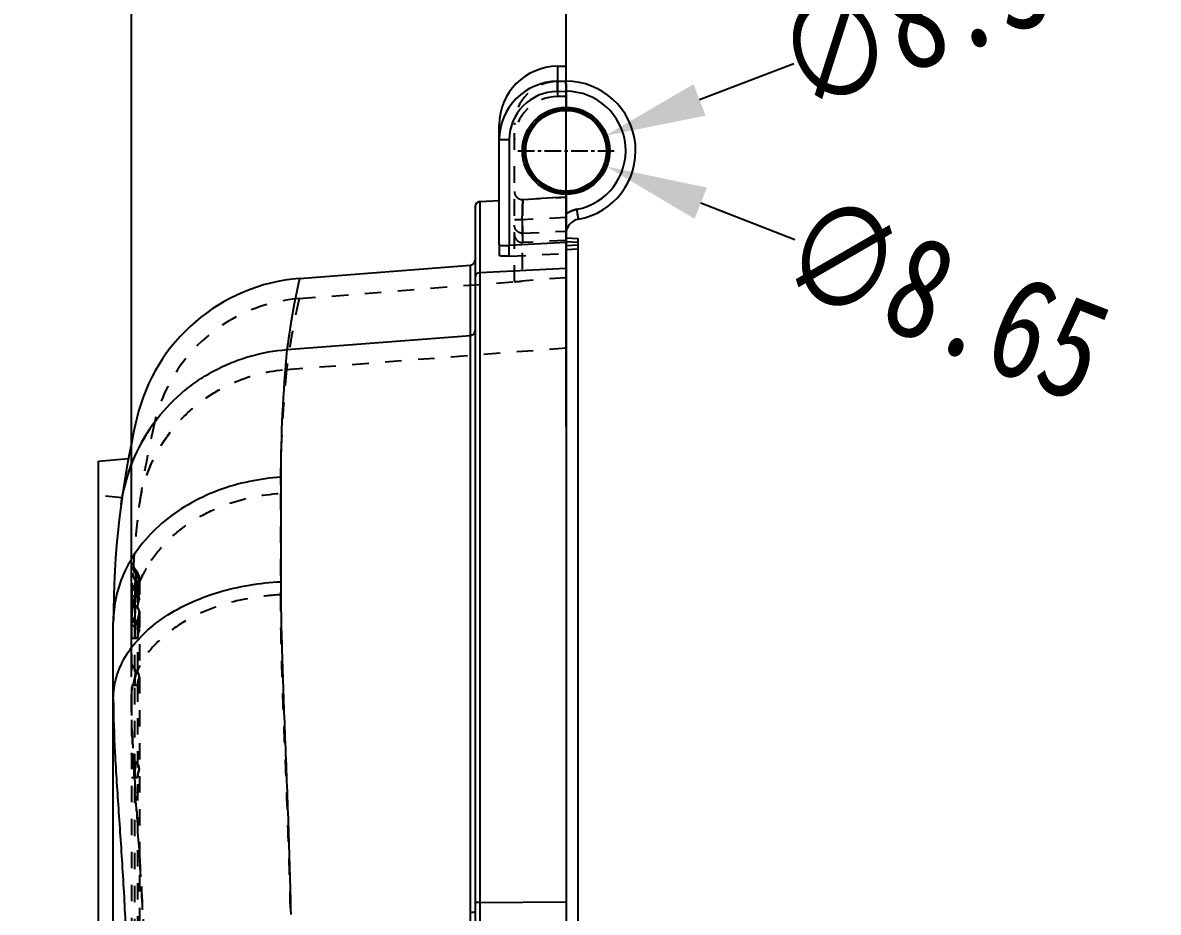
# Model space of a CAD drawing. Header units: millimetres. Extents: x 1937 to 4271, y -9032 to 1737.
# Drawn here: x 3012.1 to 3124.6, y -7.9 to 80.3 of the extents above; entities that cross this region are included whole.
import ezdxf

# ---------------------------------------------------------------- set-up
doc = ezdxf.new("R2010")
doc.units = ezdxf.units.MM
doc.header["$LTSCALE"] = 16.335
doc.header["$PDMODE"] = 3
doc.header["$PDSIZE"] = 0.3125
doc.linetypes.add('CENTER', pattern=[0.6, 0.375, -0.075, 0.075, -0.075])
doc.linetypes.add('HIDDEN', pattern=[0.2, 0.1, -0.1])
doc.layers.get('0').update_dxf_attribs({"linetype": 'CONTINUOUS'})
doc.layers.get('Defpoints').update_dxf_attribs({"linetype": 'CONTINUOUS'})
doc.layers.add('DEFAULT_2', color=8, linetype='HIDDEN')
doc.styles.get("Standard").update_dxf_attribs({"font": 'txt', "width": 0.8})
doc.dimstyles.get("Standard").update_dxf_attribs({"dimtxt": 0.15625, "dimasz": 0.1875, "dimexe": 0.125, "dimexo": 0.0625, "dimtad": 0, "dimtih": 1, "dimtoh": 1, "dimdsep": 46, "dimtxsty": 'Standard', "dimcen": 0.09, "dimadec": 0, "dimazin": 0, "dimtp": 0.01, "dimtm": 0.01, "dimtfac": 1, "dimtofl": 0, "dimtmove": 0, "dimatfit": 3, "dimfxl": 0, "dimtolj": 1, "dimarcsym": 0})
doc.dimstyles.new('STANDARD$0', dxfattribs={"dimscale": 2, "dimtxt": 3, "dimasz": 3, "dimexe": 1.25, "dimexo": 0.625, "dimgap": 0.5, "dimtad": 0, "dimdsep": 46, "dimlunit": 6, "dimtxsty": 'Standard', "dimblk": 'CLOSEDBLANK', "dimcen": 0, "dimclrt": 2, "dimazin": 2, "dimtfac": 2, "dimtmove": 1, "dimatfit": 3, "dimfxl": 0, "dimtolj": 1, "dimtzin": 0, "dimarcsym": 0})

# ---------------------------------------------------------------- blocks, each defined once
blk = doc.blocks.new('*D35')
at = {"color": 6, "lineweight": -2}
blk.add_line((3088.48, 76.2), (3079.13, 72.64), dxfattribs=at)
at = {"color": 6}
blk.add_solid([(3078.54, 74.2), (3079.73, 71.08), (3069.79, 69.08)], dxfattribs=at)
at = {"layer": 'Defpoints', "color": 0}
for p in [(3069.79, 69.08), (3062.03, 66.12)]:
    blk.add_point(p, dxfattribs=at)
at = {"color": 4, "insert": (3102.8, 81.67), "char_height": 10, "attachment_point": 5, "rotation": 20.8793}
blk.add_mtext('\\A1;∅8.30', dxfattribs=at)
blk = doc.blocks.new('*D36')
at = {"color": 6, "lineweight": -2}
blk.add_line((3088.58, 58.77), (3079.26, 62.4), dxfattribs=at)
at = {"color": 6}
blk.add_solid([(3079.86, 63.95), (3078.65, 60.85), (3069.94, 66.03)], dxfattribs=at)
at = {"layer": 'Defpoints', "color": 0}
for p in [(3061.88, 69.17), (3069.94, 66.03)]:
    blk.add_point(p, dxfattribs=at)
at = {"color": 4, "insert": (3103.49, 52.97), "char_height": 10, "attachment_point": 5, "rotation": 338.726}
blk.add_mtext('\\A1;∅8.65', dxfattribs=at)
blk = doc.blocks.new('_ClosedBlank')
at = {"color": 0, "linetype": 'ByBlock', "lineweight": -2}
for p, q in [((-1, 0.1667), (0, 0)), ((-1, 0.1667), (-1, -0.1667)), ((0, 0), (-1, -0.1667))]:
    blk.add_line(p, q, dxfattribs=at)
blk = doc.blocks.new('*D38')
at = {"color": 6, "lineweight": -2}
for p, q in [((3022.87, 15.48), (3022.87, 112.87)), ((3045.91, 112.87), (3042.87, 112.87)), ((3065.91, 40.28), (3065.91, 112.87))]:
    blk.add_line(p, q, dxfattribs=at)
at = {"layer": 'Defpoints', "color": 0}
for p in [(3022.87, 112.87), (3065.91, 40.28), (3022.87, 15.48)]:
    blk.add_point(p, dxfattribs=at)
at = {"color": 6, "lineweight": -2, "xscale": 20, "yscale": 20, "zscale": 20, "rotation": 180}
blk.add_blockref('_ClosedBlank', (3022.87, 112.87), dxfattribs=at)
at = {"color": 6, "lineweight": -2, "xscale": 20, "yscale": 20, "zscale": 20}
blk.add_blockref('_ClosedBlank', (3065.91, 112.87), dxfattribs=at)
at = {"color": 4, "insert": (3046.17, 112.87), "char_height": 20, "attachment_point": 5}
blk.add_mtext('\\A1;43.04', dxfattribs=at)

msp = doc.modelspace()

# ---------------------------------------------------------------- linework, layer by layer
at = {"color": 7, "linetype": 'Continuous'}
for p, q in [((3065.05, 75.97), (3065.91, 75.977)), ((3065.05, 75.97), (3065.05, 74.482)), ((3065.91, 74.489), (3065.91, 75.977)), ((3065.05, 74.482), (3065.91, 74.489)), ((3065.041, 73.482), (3065.91, 73.489)), ((3065.91, 73.489), (3065.91, 71.921)), ((3059.3, 58.28), (3059.3, 70.17)), ((3060.283, 68.682), (3059.3, 68.682)), ((3060.283, 68.682), (3060.283, 58.21)), ((3065.91, 63.272), (3065.91, -192.608)), ((3056.91, 62.068), (3056.91, -191.251)), ((3057.384, 62.567), (3059.3, 62.668)), ((3057.384, 62.567), (3057.384, -191.75)), ((3065.91, 58.495), (3060.283, 58.21)), ((3065.91, 58.976), (3067.11, 58.913)), ((3067.11, -188.545), (3067.11, 58.913)), ((3039.513, 54.945), (3056.45, 56.278)), ((3056.45, -184.978), (3056.45, 56.278)), ((3057.384, 55.526), (3065.91, 55.967)), ((3039.513, 54.945), (3038.988, 52.426)), ((3038.266, 47.895), (3056.45, 49.309)), ((3019.608, 36.833), (3022.559, 37.092)), ((3019.608, -166.427), (3019.608, 36.833)), ((3037.656, 35.249), (3037.656, 24.899)), ((3021.068, -150.471), (3021.068, 20.877)), ((3057.384, -6.873), (3065.91, -6.804))]:
    msp.add_line(p, q, dxfattribs=at)
at = {"color": 1, "linetype": 'CENTER', "ltscale": 0.268992}
for p, q in [((3065.909, 62.839), (3065.909, 72.354)), ((3061.152, 67.597), (3070.666, 67.597))]:
    msp.add_line(p, q, dxfattribs=at)
at = {"color": 7, "linetype": 'Continuous'}
for centre, radius in [((3065.909, 67.597), 4.325), ((3065.912, 67.596), 4.15), ((3065.912, 67.596), 4)]:
    msp.add_circle(centre, radius, dxfattribs=at)
for centre, radius, start, end in [((3065.1, 70.17), 5.8, 90.5, 180), ((3065.1, 68.682), 5.8, 90.5, 180), ((3065.91, 67.597), 6.893, 280.29563, 90.00188), ((3065.083, 68.682), 4.8, 90.50092, 179.9925), ((3065.928, 67.597), 5.893, 280.29744, 90.16785), ((3057.41, 62.068), 0.5, 93, 180), ((3067.41, 59.339), 1.5, 100.29563, 180), ((3056.41, 56.776), 0.5, 274.5, 0), ((3040.929, 36.996), 18.005, 94.5102, 166.84501), ((3112.254, 38.433), 74.591, 169.18736, 172.71234), ((3168.015, 35.297), 130.359, 174.45413, 180.02104), ((3109.966, 20.877), 88.898, 166.85526, 180), ((3039.622, 29.978), 18.009, 143.64351, 146.49644), ((3039.252, 30.214), 17.57, 146.47267, 172.47439)]:
    msp.add_arc(centre, radius, start, end, dxfattribs=at)
for points, knots in [([(3065.05, 74.482), (3065.048, 74.482), (3065.048, 74.472), (3065.045, 74.461), (3065.045, 74.435), (3065.043, 74.403), (3065.042, 74.361), (3065.041, 74.289), (3065.04, 74.18), (3065.039, 74.03), (3065.039, 73.859), (3065.039, 73.674), (3065.04, 73.547), (3065.041, 73.482)], [0, 0, 0, 0, 0.0051308, 0.0196359, 0.0434846, 0.0765181, 0.1184936, 0.1689346, 0.2931099, 0.4444847, 0.6173978, 0.8053812, 1, 1, 1, 1]), ([(3065.91, 74.489), (3065.908, 74.489), (3065.91, 74.479), (3065.907, 74.468), (3065.907, 74.442), (3065.906, 74.41), (3065.906, 74.368), (3065.906, 74.296), (3065.907, 74.187), (3065.908, 74.038), (3065.909, 73.867), (3065.91, 73.682), (3065.91, 73.554), (3065.91, 73.489)], [0, 0, 0, 0, 0.0049418, 0.0194066, 0.0432442, 0.0762773, 0.1182692, 0.1687448, 0.292993, 0.4444284, 0.617357, 0.8053324, 1, 1, 1, 1]), ([(3066.981, 61.799), (3066.788, 61.762), (3066.409, 61.648), (3066.067, 61.448), (3065.91, 61.33)], [0, 0, 0, 0, 0.5000106, 1, 1, 1, 1]), ([(3067.142, 60.815), (3067.144, 60.815), (3067.142, 60.823), (3067.143, 60.834), (3067.139, 60.857), (3067.136, 60.888), (3067.13, 60.929), (3067.119, 61.002), (3067.101, 61.114), (3067.075, 61.268), (3067.035, 61.499), (3067.003, 61.678), (3066.981, 61.799)], [0, 0, 0, 0, 0.0043793, 0.0171517, 0.039033, 0.0706176, 0.1122909, 0.1636565, 0.2930933, 0.4528877, 0.6318254, 1, 1, 1, 1]), ([(3059.3, 58.28), (3059.3, 58.27), (3059.329, 58.249), (3059.384, 58.235), (3059.475, 58.219), (3059.651, 58.203), (3059.925, 58.197), (3060.157, 58.203), (3060.283, 58.21)], [0, 0, 0, 0, 0.0290804, 0.0877971, 0.1795539, 0.3019063, 0.6213981, 1, 1, 1, 1]), ([(3057.384, 55.526), (3057.261, 55.519), (3057.011, 55.409), (3056.91, 55.154), (3056.91, 55.032)], [0, 0, 0, 0, 0.5020128, 1, 1, 1, 1]), ([(3056.45, 49.309), (3056.571, 49.319), (3056.813, 49.431), (3056.91, 49.682), (3056.91, 49.802)], [0, 0, 0, 0, 0.5019819, 1, 1, 1, 1]), ([(3025.118, 40.654), (3025.893, 41.707), (3027.239, 43.17), (3029.319, 44.775), (3031.001, 45.807), (3032.767, 46.642), (3035.164, 47.467), (3037.03, 47.803), (3038.266, 47.895)], [0, 0, 0, 0, 0.2535269, 0.3814602, 0.5090361, 0.6353569, 0.7597002, 1, 1, 1, 1]), ([(3037.656, 35.249), (3036.613, 35.183), (3034.497, 34.897), (3031.391, 34.01), (3028.439, 32.622), (3025.818, 30.77), (3023.687, 28.538), (3022.153, 26.054), (3021.265, 23.47), (3021.068, 21.72), (3021.068, 20.877)], [0, 0, 0, 0, 0.1301179, 0.2648536, 0.4008954, 0.534412, 0.6623133, 0.7827318, 0.8950455, 1, 1, 1, 1]), ([(3021.068, 13.292), (3021.068, 13.975), (3021.271, 15.412), (3022.177, 17.516), (3023.729, 19.522), (3025.865, 21.314), (3028.481, 22.796), (3031.42, 23.907), (3034.514, 24.618), (3036.616, 24.846), (3037.656, 24.899)], [0, 0, 0, 0, 0.0926751, 0.1942409, 0.307655, 0.4336095, 0.5703275, 0.7137841, 0.8586442, 1, 1, 1, 1]), ([(3037.656, 24.899), (3037.656, 22.436), (3037.767, 17.285), (3038.075, 9.279), (3038.411, 0.754), (3038.582, -5.09), (3038.645, -8.073)], [0, 0, 0, 0, 0.2240419, 0.4683849, 0.7286386, 1, 1, 1, 1]), ([(3021.068, 13.292), (3021.068, 11.51), (3021.208, 7.766), (3021.601, 1.926), (3022.03, -4.344), (3022.256, -8.661), (3022.337, -10.872)], [0, 0, 0, 0, 0.220885, 0.4641568, 0.7256617, 1, 1, 1, 1]), ([(3056.45, -7.854), (3056.509, -7.854), (3056.617, -7.85), (3056.766, -7.833), (3056.852, -7.816), (3056.91, -7.792), (3056.91, -7.777)], [0, 0, 0, 0, 0.3765694, 0.6927022, 0.906019, 1, 1, 1, 1]), ([(3057.384, -6.873), (3057.323, -6.874), (3057.212, -6.878), (3057.06, -6.894), (3056.972, -6.911), (3056.91, -6.936), (3056.91, -6.951)], [0, 0, 0, 0, 0.3750493, 0.6917273, 0.9059921, 1, 1, 1, 1])]:
    msp.add_open_spline(points, degree=3, knots=knots, dxfattribs=at)
at = {"layer": 'DEFAULT_2', "color": 8, "linetype": 'HIDDEN'}
for p, q in [((3065.063, 74.47), (3065.063, 72.982)), ((3065.91, 73.489), (3065.91, 74.489)), ((3065.91, 74.489), (3065.91, 74.489)), ((3065.91, 72.989), (3065.063, 72.982)), ((3065.91, 71.921), (3065.91, 71.771)), ((3060.8, 54.629), (3060.8, 70.17)), ((3061.642, 62.769), (3065.91, 62.991)), ((3065.91, 62.991), (3064.617, 62.924)), ((3065.911, 63.422), (3065.91, 63.272)), ((3064.617, 62.924), (3061.642, 62.769)), ((3061.642, 58.503), (3061.642, 62.769)), ((3061.572, 60.759), (3060.8, 60.759)), ((3065.91, 60.985), (3061.572, 60.759)), ((3061.572, 60.759), (3061.572, 54.683)), ((3061.604, 59.42), (3065.926, 59.64)), ((3065.91, 58.719), (3061.604, 58.501)), ((3067.11, 58.513), (3065.91, 58.577)), ((3059.3, 58.28), (3059.3, 57.237)), ((3060.283, 57.153), (3060.283, 58.21)), ((3060.283, 57.153), (3065.911, 57.437)), ((3067.11, 58.239), (3065.91, 58.176)), ((3067.11, 57.839), (3065.91, 57.776)), ((3039.47, 52.951), (3060.8, 54.63)), ((3065.91, 55.023), (3061.572, 54.683)), ((3038.223, 45.924), (3065.91, 48.078)), ((3021.929, 33.22), (3019.608, 33.423)), ((3037.613, 33.652), (3037.613, 23.609)), ((3023.088, 26.035), (3023.043, 26.399)), ((3023.126, 25.934), (3023.043, 26.399)), ((3023.144, 26.264), (3023.065, 26.726)), ((3023.107, 26.365), (3023.065, 26.726)), ((3023.275, 26.043), (3023.107, 26.365)), ((3023.344, 25.619), (3023.126, 25.934)), ((3023.354, 25.953), (3023.144, 26.264)), ((3023.354, 25.953), (3023.275, 26.043)), ((3023.322, 25.665), (3023.354, 25.949)), ((3023.345, 25.876), (3023.354, 25.953)), ((3023.474, 25.808), (3023.354, 25.953)), ((3023.497, 25.772), (3023.354, 25.953)), ((3023.052, 25.374), (3023.004, 25.742)), ((3023.092, 25.273), (3023.004, 25.742)), ((3023.23, 25.05), (3023.052, 25.374)), ((3023.324, 24.951), (3023.092, 25.273)), ((3023.324, 24.951), (3023.23, 25.05)), ((3023.26, 25.003), (3023.264, 25.059)), ((3023.317, 24.882), (3023.324, 24.951)), ((3023.463, 24.793), (3023.324, 24.951)), ((3023.325, 25.456), (3023.342, 25.609)), ((3023.47, 25.469), (3023.344, 25.619)), ((3023.494, 25.432), (3023.345, 25.618)), ((3023.621, 24.438), (3023.463, 24.793)), ((3023.622, 25.119), (3023.47, 25.469)), ((3023.623, 25.46), (3023.474, 25.808)), ((3023.637, 25.032), (3023.494, 25.432)), ((3023.638, 25.373), (3023.497, 25.772)), ((3023.646, 24.903), (3023.622, 25.119)), ((3023.646, 25.248), (3023.623, 25.46)), ((3023.634, 25.219), (3023.646, 25.248)), ((3023.634, 25.22), (3023.646, 25.248)), ((3023.646, 24.903), (3023.637, 25.032)), ((3023.646, 25.248), (3023.638, 25.373)), ((3023.646, 25.248), (3023.646, -154.841)), ((3023.008, 24.374), (3022.954, 24.744)), ((3023.004, 24.384), (3022.954, 24.744)), ((3023.18, 24.066), (3023.004, 24.384)), ((3023.299, 23.944), (3023.18, 24.066)), ((3023.221, 23.945), (3023.222, 24.021)), ((3023.221, 23.945), (3023.222, 24.021)), ((3023.221, 23.945), (3023.222, 24.021)), ((3023.221, 23.945), (3023.222, 24.021)), ((3023.222, 24.021), (3023.224, 24.135)), ((3023.222, 24.021), (3023.224, 24.135)), ((3023.222, 24.021), (3023.223, 24.103)), ((3023.222, 24.021), (3023.223, 24.103)), ((3023.469, 24.103), (3023.223, 24.103)), ((3023.224, 24.135), (3023.226, 24.224)), ((3023.224, 24.135), (3023.226, 24.224)), ((3023.226, 24.224), (3023.23, 24.448)), ((3023.226, 24.224), (3023.23, 24.448)), ((3023.23, 24.448), (3023.469, 24.448)), ((3023.237, 23.976), (3023.241, 24.038)), ((3023.285, 23.789), (3023.299, 23.939)), ((3023.292, 23.872), (3023.299, 23.944)), ((3023.454, 23.776), (3023.3, 23.944)), ((3023.619, 23.417), (3023.454, 23.775)), ((3023.469, 24.448), (3023.469, -154.041)), ((3023.646, 24.216), (3023.621, 24.436)), ((3023.634, 24.188), (3023.646, 24.216)), ((3023.634, 24.189), (3023.646, 24.216)), ((3022.965, 23.023), (3022.904, 23.396)), ((3022.962, 23.033), (3022.904, 23.396)), ((3023.146, 22.715), (3022.962, 23.033)), ((3023.275, 22.59), (3023.157, 22.705)), ((3023.202, 22.576), (3023.2, 22.405)), ((3023.202, 22.662), (3023.202, 22.576)), ((3023.202, 22.57), (3023.202, 22.659)), ((3023.202, 22.59), (3023.202, 22.658)), ((3023.202, 22.59), (3023.202, 22.658)), ((3023.202, 22.59), (3023.202, 22.658)), ((3023.212, 23.416), (3023.209, 23.194)), ((3023.209, 23.192), (3023.212, 23.416)), ((3023.209, 23.192), (3023.21, 23.279)), ((3023.209, 23.192), (3023.21, 23.27)), ((3023.212, 23.416), (3023.469, 23.416)), ((3023.273, 22.574), (3023.275, 22.59)), ((3023.273, 22.568), (3023.275, 22.59)), ((3023.445, 22.414), (3023.276, 22.59)), ((3023.646, 23.187), (3023.619, 23.412)), ((3023.634, 23.159), (3023.646, 23.187)), ((3023.634, 23.16), (3023.646, 23.187)), ((3022.94, 21.308), (3022.872, 21.681)), ((3022.936, 21.319), (3022.872, 21.681)), ((3023.195, 22.387), (3023.469, 22.387)), ((3023.195, 21.73), (3023.195, 21.676)), ((3023.617, 22.051), (3023.447, 22.409)), ((3023.632, 21.976), (3023.616, 22.056)), ((3023.646, 21.813), (3023.617, 22.051)), ((3023.646, 21.813), (3023.642, 21.897)), ((3022.868, 21.015), (3022.868, -150.608)), ((3023.193, 20.877), (3022.868, 20.877)), ((3023.127, 21.004), (3022.936, 21.319)), ((3023.193, 21.013), (3023.12, 21.013)), ((3023.193, 21.013), (3023.12, 21.013)), ((3023.259, 20.882), (3023.127, 21.004)), ((3023.193, 21.014), (3023.193, 20.94)), ((3023.193, 21.014), (3023.193, 20.94)), ((3023.193, 20.941), (3023.193, 21.014)), ((3023.193, 20.877), (3023.193, 21.013)), ((3023.469, 21.013), (3023.193, 21.013)), ((3023.193, 20.936), (3023.193, 21.013)), ((3023.193, 20.913), (3023.193, 21.013)), ((3023.193, 20.941), (3023.193, 21.013)), ((3023.193, 20.924), (3023.193, 21.013)), ((3023.193, 21.012), (3023.193, 20.941)), ((3023.193, 20.877), (3023.193, 20.941)), ((3023.193, 20.941), (3023.193, 20.877)), ((3023.193, 20.877), (3023.193, 20.941)), ((3023.193, 20.94), (3023.193, 20.877)), ((3023.193, 20.94), (3023.193, 20.877)), ((3023.193, -150.606), (3023.193, 20.913)), ((3023.25, 20.749), (3023.258, 20.875)), ((3023.257, 20.857), (3023.259, 20.882)), ((3023.439, 20.7), (3023.259, 20.882)), ((3023.345, 20.806), (3023.26, 20.881)), ((3023.616, 20.334), (3023.442, 20.694)), ((3023.646, 20.092), (3023.617, 20.327)), ((3022.868, 19.292), (3023.469, 19.292)), ((3022.935, 16.64), (3022.868, 17)), ((3023.128, 16.328), (3022.938, 16.635)), ((3023.257, 16.209), (3023.128, 16.328)), ((3023.256, 16.193), (3023.257, 16.209)), ((3023.256, 16.191), (3023.257, 16.209)), ((3023.438, 16.027), (3023.258, 16.208)), ((3023.616, 15.66), (3023.441, 16.022)), ((3023.646, 15.417), (3023.616, 15.657)), ((3023.469, 14.617), (3022.868, 14.617)), ((3022.935, 7.518), (3022.868, 7.879)), ((3023.025, 7.895), (3023.039, 7.63)), ((3023.128, 7.206), (3022.938, 7.513)), ((3023.039, 7.63), (3023.055, 7.335)), ((3023.055, 7.335), (3023.067, 7.102)), ((3023.257, 7.087), (3023.128, 7.206)), ((3023.439, 6.905), (3023.257, 7.087)), ((3023.616, 6.539), (3023.441, 6.899)), ((3023.646, 6.296), (3023.617, 6.531)), ((3022.868, 5.496), (3023.469, 5.496))]:
    msp.add_line(p, q, dxfattribs=at)
for points in [[(3023.344, 25.619), (3023.259, 25.712), (3023.088, 26.035)], [(3023.635, 24.363), (3023.623, 24.428), (3023.606, 24.494), (3023.585, 24.559), (3023.559, 24.624), (3023.527, 24.688), (3023.491, 24.75), (3023.45, 24.811), (3023.403, 24.869), (3023.352, 24.925), (3023.325, 24.95)], [(3023.299, 23.944), (3023.194, 24.049), (3023.008, 24.374)], [(3023.459, 23.769), (3023.404, 23.839), (3023.342, 23.905), (3023.3, 23.943)], [(3023.646, 23.187), (3023.644, 23.248), (3023.637, 23.32), (3023.624, 23.394), (3023.605, 23.47), (3023.579, 23.546), (3023.546, 23.622), (3023.506, 23.697), (3023.459, 23.769)], [(3023.646, 24.216), (3023.646, 24.232), (3023.642, 24.297)], [(3023.275, 22.59), (3023.16, 22.699), (3022.965, 23.023)], [(3023.616, 22.056), (3023.591, 22.138), (3023.56, 22.219), (3023.52, 22.299), (3023.472, 22.377), (3023.416, 22.451), (3023.351, 22.521), (3023.276, 22.589)], [(3023.259, 20.882), (3023.142, 20.988), (3022.94, 21.308)], [(3023.646, 20.092), (3023.643, 20.162), (3023.632, 20.255), (3023.612, 20.35), (3023.581, 20.446), (3023.539, 20.542), (3023.486, 20.635), (3023.421, 20.724), (3023.345, 20.806)], [(3023.257, 16.209), (3023.142, 16.312), (3022.939, 16.629), (3022.868, 17)], [(3023.646, 15.417), (3023.646, 15.43), (3023.642, 15.508), (3023.631, 15.587), (3023.614, 15.669), (3023.589, 15.751), (3023.556, 15.832), (3023.514, 15.913), (3023.465, 15.991), (3023.407, 16.065), (3023.342, 16.135), (3023.268, 16.2), (3023.258, 16.208)], [(3023.257, 7.087), (3023.142, 7.191), (3022.939, 7.508), (3022.868, 7.879)], [(3023.646, 6.296), (3023.643, 6.366), (3023.632, 6.46), (3023.612, 6.555), (3023.58, 6.651), (3023.538, 6.746), (3023.485, 6.839), (3023.42, 6.928), (3023.345, 7.011), (3023.258, 7.086)]]:
    msp.add_lwpolyline(points, dxfattribs=at)
msp.add_circle((3065.909, 67.597), 4.175, dxfattribs=at)
for centre, radius, start, end in [((3065.1, 70.17), 4.3, 90.5, 180), ((3065.1, 68.682), 4.3, 90.5, 180), ((3061.599, 63.562), 0.795, 180.00142, 273.07198), ((3061.609, 63.582), 0.817, 239.10943, 247.10586), ((3040.729, 36.997), 16.004, 94.51028, 166.84497), ((3167.945, 35.3), 130.29, 174.45264, 180.02253), ((3160.381, 33.699), 122.768, 174.28511, 180.02204), ((3160.308, 33.703), 122.696, 174.28341, 180.02374), ((3109.766, 20.877), 86.898, 166.85527, 180), ((3050.555, 22.77), 27.386, 173.48719, 173.92869), ((3034.227, 20.511), 11.428, 151.74967, 153.21499), ((3034.463, 20.384), 11.696, 150.20873, 151.74946), ((3040.008, 23.448), 16.8, 174.67175, 175.91456), ((3040.114, 23.441), 16.906, 174.68495, 175.88403), ((3047.08, 22.808), 23.901, 174.4495, 174.71967), ((3046.695, 22.847), 23.514, 174.47972, 174.73041), ((3053.335, 21.743), 30.182, 174.02953, 174.65089), ((3057.548, 21.789), 34.418, 173.88448, 174.44671), ((3058.484, 21.925), 35.36, 173.92717, 174.22363), ((3058.103, 21.963), 34.977, 173.92272, 174.10512), ((3033.735, 20.748), 10.882, 158.11918, 159.1939), ((3025.88, 24.28), 2.434, 157.27386, 159.40024), ((3025.947, 24.255), 2.507, 157.38329, 159.4224), ((3033.756, 20.739), 10.904, 157.68895, 158.11938), ((3033.786, 20.727), 10.937, 156.01597, 157.68827), ((3033.828, 20.708), 10.983, 154.83944, 156.01623), ((3033.975, 20.638), 11.146, 153.21427, 154.83612), ((3023.762, 31.32), 7.237, 265.18681, 265.73438), ((3033.562, 20.804), 10.699, 164.50315, 165.9133), ((3194.893, 20.878), 171.699, 178.80876, 180.00013), ((3194.877, 20.878), 171.684, 178.80866, 179.9805), ((3194.795, 20.88), 171.602, 178.97653, 179.28238), ((3033.598, 20.794), 10.738, 163.20325, 164.50318), ((3044.225, 21.794), 21.035, 174.5568, 175.48177), ((3054.411, 20.924), 31.258, 174.58941, 175.20311), ((3033.62, 20.788), 10.76, 162.86077, 163.20357), ((3033.647, 20.779), 10.789, 161.14559, 162.86012), ((3033.687, 20.766), 10.831, 159.81049, 161.14576), ((3025.241, 24.448), 1.772, 175.14481, 180.00342), ((3025.29, 24.443), 1.821, 170.45199, 175.13874), ((3025.291, 23.412), 1.822, 170.43129, 175.13859), ((3025.313, 24.441), 1.845, 170.4873, 175.05872), ((3033.712, 20.756), 10.858, 159.19409, 159.81077), ((3025.788, 24.003), 2.326, 164.00676, 166.33088), ((3033.378, 20.843), 10.512, 170.25148, 171.55135), ((3033.416, 20.836), 10.55, 169.48753, 170.25181), ((3033.476, 20.825), 10.611, 166.75349, 169.48559), ((3033.525, 20.813), 10.662, 165.91375, 166.75513), ((3194.934, 20.878), 171.741, 179.153, 180.00006), ((3194.97, 20.878), 171.776, 179.40599, 180.00001), ((3034.751, 22.24), 11.552, 177.9273, 179.26969), ((3037.444, 22.144), 14.247, 176.48976, 177.93371), ((3025.241, 23.417), 1.772, 175.14481, 180.00342), ((3033.117, 20.871), 10.25, 175.54387, 177.3525), ((3033.202, 20.864), 10.334, 174.21334, 175.54458), ((3033.297, 20.854), 10.43, 171.54956, 174.21136), ((3032.927, 20.877), 10.059, 179.23272, 179.67532), ((3032.9, 20.877), 10.032, 179.67537, 179.99985), ((3033.005, 20.876), 10.137, 177.35226, 179.23089), ((3023.396, 109.771), 88.758, 269.68544, 269.82165), ((3023.389, 104.496), 83.483, 269.67111, 269.81559), ((3058.699, 18.457), 35.522, 176.8952, 177.42078), ((3061.81, 18.298), 38.638, 176.90995, 177.30251), ((3060.703, 18.392), 37.527, 176.39951, 176.96218), ((3037.529, 19.284), 14.336, 178.37529, 179.96824), ((3037.644, 19.282), 14.451, 178.38931, 179.95943), ((3043.501, 19.131), 20.31, 177.39254, 178.42324), ((3043.445, 19.135), 20.254, 177.41002, 178.43532), ((3050.498, 18.837), 27.313, 177.31561, 177.45523), ((3143.287, 9.178), 120.236, 176.65516, 176.90414), ((3136.635, 9.557), 113.573, 176.65129, 176.91963), ((3030.363, 13.098), 7.519, 157.56873, 160.56835), ((3030.482, 13.05), 7.648, 156.63476, 157.57418), ((3030.575, 13.009), 7.75, 154.74277, 156.63254), ((3030.71, 12.946), 7.899, 152.75067, 154.74212), ((3029.998, 13.217), 7.136, 161.56565, 168.90864), ((3030.244, 13.141), 7.393, 160.57428, 161.61302), ((3262.634, 20.182), 239.923, 183.1251, 183.31264), ((3134.737, 0.535), 111.672, 176.63847, 176.9118), ((3315.119, 23.217), 292.496, 183.31209, 183.4563)]:
    msp.add_arc(centre, radius, start, end, dxfattribs=at)
for points, knots in [([(3065.91, 73.489), (3065.91, 73.554), (3065.91, 73.682), (3065.908, 73.867), (3065.908, 74.038), (3065.907, 74.187), (3065.906, 74.296), (3065.906, 74.368), (3065.906, 74.41), (3065.907, 74.442), (3065.907, 74.468), (3065.911, 74.479), (3065.908, 74.489), (3065.91, 74.489)], [0, 0, 0, 0, 0.1946703, 0.3826473, 0.5555784, 0.7070169, 0.8312677, 0.8817444, 0.9237382, 0.9567773, 0.9806243, 0.9950935, 1, 1, 1, 1]), ([(3060.8, 63.568), (3060.8, 63.543), (3060.805, 63.438), (3060.831, 63.333), (3060.862, 63.26)], [0, 0, 0, 0, 0.2386823, 1, 1, 1, 1]), ([(3061.642, 62.769), (3061.639, 62.77), (3061.639, 62.747), (3061.634, 62.729), (3061.632, 62.676), (3061.628, 62.613), (3061.624, 62.528), (3061.617, 62.384), (3061.609, 62.166), (3061.6, 61.865), (3061.59, 61.521), (3061.581, 61.148), (3061.575, 60.89), (3061.572, 60.759)], [0, 0, 0, 0, 0.004545, 0.0188495, 0.0426471, 0.0755682, 0.1172324, 0.1672571, 0.2908513, 0.4426078, 0.6161093, 0.804269, 1, 1, 1, 1]), ([(3061.572, 60.759), (3061.575, 60.89), (3061.581, 61.147), (3061.59, 61.521), (3061.6, 61.865), (3061.609, 62.166), (3061.617, 62.384), (3061.624, 62.528), (3061.628, 62.613), (3061.632, 62.676), (3061.634, 62.729), (3061.639, 62.747), (3061.639, 62.77), (3061.642, 62.769)], [0, 0, 0, 0, 0.1956712, 0.3838206, 0.5573424, 0.7091311, 0.8327528, 0.882787, 0.9244572, 0.9573797, 0.981174, 0.9954695, 1, 1, 1, 1]), ([(3065.911, 61.33), (3066.068, 61.447), (3066.41, 61.647), (3066.788, 61.763), (3066.981, 61.799)], [0, 0, 0, 0, 0.5000764, 1, 1, 1, 1]), ([(3067.142, 60.815), (3067.144, 60.815), (3067.142, 60.823), (3067.143, 60.834), (3067.139, 60.857), (3067.136, 60.888), (3067.13, 60.929), (3067.119, 61.002), (3067.101, 61.114), (3067.075, 61.268), (3067.035, 61.499), (3067.003, 61.678), (3066.981, 61.799)], [0, 0, 0, 0, 0.0043793, 0.017152, 0.0390337, 0.0706189, 0.112293, 0.1636596, 0.2930982, 0.4528941, 0.6318316, 1, 1, 1, 1]), ([(3061.604, 59.42), (3061.5, 59.415), (3061.288, 59.465), (3061.02, 59.641), (3060.842, 59.911), (3060.8, 60.122), (3060.8, 60.227)], [0, 0, 0, 0, 0.2499788, 0.4999786, 0.749998, 1, 1, 1, 1]), ([(3060.8, 59.309), (3060.8, 59.204), (3060.842, 58.993), (3061.02, 58.723), (3061.287, 58.546), (3061.5, 58.496), (3061.604, 58.501)], [0, 0, 0, 0, 0.2499881, 0.5000039, 0.7500195, 1, 1, 1, 1]), ([(3060.283, 57.153), (3060.157, 57.147), (3059.924, 57.141), (3059.621, 57.15), (3059.421, 57.175), (3059.327, 57.203), (3059.3, 57.226), (3059.3, 57.237)], [0, 0, 0, 0, 0.3775234, 0.6960465, 0.909679, 0.9689992, 1, 1, 1, 1]), ([(3039.513, 54.945), (3039.516, 54.945), (3039.51, 54.936), (3039.51, 54.929), (3039.505, 54.909), (3039.498, 54.878), (3039.487, 54.829), (3039.473, 54.767), (3039.456, 54.691), (3039.436, 54.601), (3039.403, 54.453), (3039.355, 54.234), (3039.29, 53.93), (3039.215, 53.571), (3039.13, 53.156), (3039.037, 52.687), (3038.897, 51.953), (3038.708, 50.898), (3038.479, 49.47), (3038.336, 48.444), (3038.266, 47.895)], [0, 0, 0, 0, 0.0009917, 0.002232, 0.0039683, 0.0089279, 0.015869, 0.0247898, 0.0356889, 0.0485643, 0.0634133, 0.0990178, 0.1424746, 0.1937553, 0.2528217, 0.3196295, 0.3941359, 0.5660451, 0.7681385, 1, 1, 1, 1]), ([(3060.8, 54.625), (3060.8, 54.624), (3060.808, 54.627), (3060.816, 54.625), (3060.836, 54.628), (3060.861, 54.629), (3060.893, 54.631), (3060.948, 54.635), (3061.032, 54.641), (3061.147, 54.65), (3061.33, 54.664), (3061.473, 54.675), (3061.572, 54.683)], [0, 0, 0, 0, 0.0048572, 0.0192748, 0.0430012, 0.0757781, 0.1173466, 0.1674316, 0.2911376, 0.442206, 0.6156211, 1, 1, 1, 1]), ([(3039.47, 52.951), (3039.473, 52.951), (3039.467, 52.942), (3039.467, 52.935), (3039.462, 52.916), (3039.455, 52.885), (3039.444, 52.836), (3039.43, 52.774), (3039.413, 52.698), (3039.393, 52.608), (3039.36, 52.461), (3039.312, 52.243), (3039.247, 51.94), (3039.172, 51.581), (3039.087, 51.168), (3038.994, 50.701), (3038.854, 49.969), (3038.665, 48.918), (3038.436, 47.494), (3038.293, 46.471), (3038.223, 45.924)], [0, 0, 0, 0, 0.0009917, 0.002232, 0.0039683, 0.0089281, 0.0158694, 0.0247907, 0.0356903, 0.0485665, 0.0634164, 0.0990231, 0.1424823, 0.1937655, 0.2528341, 0.3196439, 0.3941517, 0.5660611, 0.7681498, 1, 1, 1, 1]), ([(3023.616, 32.254), (3023.843, 33.973), (3024.641, 36.57), (3026.54, 39.626), (3028.403, 41.719), (3030.619, 43.443), (3033.814, 45.151), (3036.476, 45.794), (3038.223, 45.924)], [0, 0, 0, 0, 0.2409597, 0.3685279, 0.4982419, 0.6282306, 0.7565644, 1, 1, 1, 1]), ([(3023.616, 32.254), (3023.839, 33.942), (3024.616, 36.501), (3026.472, 39.533), (3028.313, 41.634), (3030.522, 43.38), (3033.743, 45.131), (3036.445, 45.791), (3038.223, 45.924)], [0, 0, 0, 0, 0.2366995, 0.3630542, 0.4923107, 0.6226999, 0.7522167, 1, 1, 1, 1]), ([(3021.833, 32.516), (3022.088, 34.449), (3022.975, 37.335), (3024.527, 39.852), (3025.118, 40.654)], [0, 0, 0, 0, 0.6620015, 1, 1, 1, 1]), ([(3022.868, 20.877), (3022.868, 21.627), (3023.042, 23.182), (3023.831, 25.48), (3025.201, 27.683), (3027.089, 29.673), (3029.424, 31.312), (3032.878, 32.947), (3035.731, 33.533), (3037.613, 33.652)], [0, 0, 0, 0, 0.1050382, 0.2174435, 0.3380262, 0.4659183, 0.5994915, 0.7356552, 1, 1, 1, 1]), ([(3023.354, 25.953), (3023.348, 25.917), (3023.336, 25.775), (3023.3, 25.471), (3023.257, 25.006), (3023.236, 24.645), (3023.23, 24.448)], [0, 0, 0, 0, 0.0730623, 0.2824369, 0.6070653, 1, 1, 1, 1]), ([(3023.354, 25.953), (3023.35, 25.917), (3023.324, 25.7), (3023.273, 25.199), (3023.239, 24.733), (3023.23, 24.448)], [0, 0, 0, 0, 0.0732541, 0.4330335, 1, 1, 1, 1]), ([(3023.324, 24.951), (3023.319, 24.914), (3023.306, 24.769), (3023.274, 24.459), (3023.235, 23.985), (3023.216, 23.618), (3023.212, 23.416)], [0, 0, 0, 0, 0.0733531, 0.2831543, 0.607799, 1, 1, 1, 1]), ([(3023.324, 24.951), (3023.32, 24.913), (3023.265, 24.404), (3023.222, 23.891), (3023.212, 23.416)], [0, 0, 0, 0, 0.0735994, 1, 1, 1, 1]), ([(3023.344, 25.619), (3023.345, 25.621), (3023.34, 25.601), (3023.341, 25.59), (3023.335, 25.55), (3023.328, 25.481), (3023.315, 25.357), (3023.297, 25.177), (3023.275, 24.951), (3023.253, 24.691), (3023.234, 24.404), (3023.226, 24.205), (3023.223, 24.103)], [0, 0, 0, 0, 0.0046896, 0.0186102, 0.0415259, 0.0732005, 0.1618841, 0.282777, 0.433199, 0.6072811, 0.7983982, 1, 1, 1, 1]), ([(3023.344, 25.619), (3023.342, 25.61), (3023.339, 25.573), (3023.328, 25.491), (3023.315, 25.358), (3023.287, 25.089), (3023.249, 24.665), (3023.229, 24.302), (3023.223, 24.103)], [0, 0, 0, 0, 0.01865, 0.0732421, 0.1618997, 0.2827489, 0.6071637, 1, 1, 1, 1]), ([(3023.23, 24.448), (3023.232, 24.501), (3023.239, 24.705), (3023.252, 24.908), (3023.264, 25.059)], [0, 0, 0, 0, 0.2594682, 1, 1, 1, 1]), ([(3023.23, 24.448), (3023.232, 24.495), (3023.238, 24.681), (3023.25, 24.866), (3023.26, 25.003)], [0, 0, 0, 0, 0.2581556, 1, 1, 1, 1]), ([(3023.264, 25.059), (3023.268, 25.105), (3023.282, 25.271), (3023.298, 25.436), (3023.31, 25.556)], [0, 0, 0, 0, 0.2781594, 1, 1, 1, 1]), ([(3023.276, 24.465), (3023.282, 24.529), (3023.297, 24.689), (3023.313, 24.85), (3023.324, 24.946)], [0, 0, 0, 0, 0.3951278, 1, 1, 1, 1]), ([(3023.29, 25.109), (3023.296, 25.172), (3023.313, 25.338), (3023.33, 25.503), (3023.342, 25.606)], [0, 0, 0, 0, 0.3778058, 1, 1, 1, 1]), ([(3023.646, 25.248), (3023.641, 25.231), (3023.61, 25.169), (3023.56, 25.022), (3023.489, 24.773), (3023.469, 24.566), (3023.469, 24.448)], [0, 0, 0, 0, 0.0624289, 0.2501134, 0.5674994, 1, 1, 1, 1]), ([(3023.646, 24.903), (3023.647, 24.902), (3023.64, 24.896), (3023.639, 24.886), (3023.629, 24.867), (3023.619, 24.843), (3023.606, 24.81), (3023.586, 24.755), (3023.558, 24.67), (3023.526, 24.551), (3023.496, 24.413), (3023.475, 24.262), (3023.469, 24.157), (3023.469, 24.103)], [0, 0, 0, 0, 0.0050242, 0.019827, 0.0440088, 0.0771821, 0.1189725, 0.1690198, 0.292514, 0.4442173, 0.6173611, 0.8047585, 1, 1, 1, 1]), ([(3023.646, 24.903), (3023.644, 24.903), (3023.644, 24.895), (3023.637, 24.887), (3023.63, 24.867), (3023.619, 24.843), (3023.606, 24.811), (3023.586, 24.755), (3023.558, 24.67), (3023.526, 24.551), (3023.485, 24.361), (3023.469, 24.208), (3023.469, 24.103)], [0, 0, 0, 0, 0.0050098, 0.0197583, 0.0438596, 0.07694, 0.1186386, 0.1686087, 0.2920457, 0.4438569, 0.6172164, 1, 1, 1, 1]), ([(3023.494, 24.745), (3023.501, 24.788), (3023.528, 24.921), (3023.568, 25.05), (3023.601, 25.136)], [0, 0, 0, 0, 0.3180199, 1, 1, 1, 1]), ([(3023.633, 24.875), (3023.636, 24.882), (3023.642, 24.891), (3023.643, 24.9), (3023.646, 24.902), (3023.646, 24.903)], [0, 0, 0, 0, 0.7451669, 0.9356491, 1, 1, 1, 1]), ([(3023.633, 24.876), (3023.636, 24.882), (3023.642, 24.888), (3023.643, 24.903), (3023.646, 24.903)], [0, 0, 0, 0, 0.7452893, 1, 1, 1, 1]), ([(3023.223, 24.103), (3023.183, 24.106), (3023.111, 24.112), (3023.028, 24.12), (3022.978, 24.127), (3022.952, 24.132), (3022.939, 24.135), (3022.929, 24.138), (3022.929, 24.14)], [0, 0, 0, 0, 0.4120349, 0.7253633, 0.8404146, 0.9253374, 0.9785542, 1, 1, 1, 1]), ([(3022.965, 24.129), (3022.956, 24.131), (3022.947, 24.134), (3022.929, 24.137), (3022.929, 24.14)], [0, 0, 0, 0, 0.7236043, 1, 1, 1, 1]), ([(3023.23, 24.448), (3023.19, 24.451), (3023.12, 24.457), (3023.039, 24.467), (3022.99, 24.474), (3022.965, 24.479), (3022.952, 24.483), (3022.943, 24.487), (3022.943, 24.489)], [0, 0, 0, 0, 0.411481, 0.7242955, 0.8391995, 0.9241182, 0.9775867, 1, 1, 1, 1]), ([(3022.991, 24.474), (3022.979, 24.477), (3022.967, 24.48), (3022.943, 24.484), (3022.943, 24.489)], [0, 0, 0, 0, 0.7234908, 1, 1, 1, 1]), ([(3023.23, 24.448), (3023.205, 24.45), (3023.125, 24.457), (3023.045, 24.465), (3022.991, 24.475)], [0, 0, 0, 0, 0.3161717, 1, 1, 1, 1]), ([(3023.23, 24.448), (3023.205, 24.45), (3023.125, 24.457), (3023.045, 24.465), (3022.991, 24.474)], [0, 0, 0, 0, 0.3160904, 1, 1, 1, 1]), ([(3023.299, 23.944), (3023.297, 23.945), (3023.3, 23.934), (3023.297, 23.926), (3023.296, 23.905), (3023.292, 23.871), (3023.287, 23.819), (3023.281, 23.753), (3023.271, 23.639), (3023.257, 23.469), (3023.24, 23.236), (3023.219, 22.971), (3023.199, 22.685), (3023.196, 22.487), (3023.2, 22.387)], [0, 0, 0, 0, 0.0048817, 0.0109717, 0.0194777, 0.043688, 0.0773554, 0.1200227, 0.1711354, 0.2964624, 0.4483045, 0.6209518, 0.807616, 1, 1, 1, 1]), ([(3023.299, 23.944), (3023.296, 23.906), (3023.245, 23.388), (3023.206, 22.869), (3023.2, 22.387)], [0, 0, 0, 0, 0.0738696, 1, 1, 1, 1]), ([(3023.212, 23.416), (3023.213, 23.47), (3023.219, 23.678), (3023.23, 23.885), (3023.241, 24.038)], [0, 0, 0, 0, 0.2592526, 1, 1, 1, 1]), ([(3023.212, 23.416), (3023.213, 23.465), (3023.218, 23.651), (3023.228, 23.837), (3023.237, 23.976)], [0, 0, 0, 0, 0.2578353, 1, 1, 1, 1]), ([(3023.223, 24.103), (3023.225, 24.15), (3023.231, 24.334), (3023.241, 24.518), (3023.251, 24.654)], [0, 0, 0, 0, 0.2579222, 1, 1, 1, 1]), ([(3023.241, 24.038), (3023.245, 24.087), (3023.257, 24.259), (3023.273, 24.432), (3023.284, 24.556)], [0, 0, 0, 0, 0.2791037, 1, 1, 1, 1]), ([(3023.646, 24.216), (3023.641, 24.2), (3023.61, 24.138), (3023.559, 23.99), (3023.49, 23.742), (3023.469, 23.535), (3023.469, 23.416)], [0, 0, 0, 0, 0.0624585, 0.2501534, 0.5675297, 1, 1, 1, 1]), ([(3023.494, 23.715), (3023.504, 23.775), (3023.54, 23.937), (3023.594, 24.093), (3023.634, 24.189)], [0, 0, 0, 0, 0.3689351, 1, 1, 1, 1]), ([(3037.613, 23.609), (3036.688, 23.562), (3034.82, 23.36), (3032.07, 22.729), (3029.459, 21.736), (3027.131, 20.425), (3025.238, 18.826), (3023.854, 17.048), (3023.047, 15.176), (3022.868, 13.899), (3022.868, 13.292)], [0, 0, 0, 0, 0.1413743, 0.286231, 0.42969, 0.566395, 0.6922181, 0.8057381, 0.9073202, 1, 1, 1, 1]), ([(3023.212, 23.416), (3023.17, 23.419), (3023.095, 23.424), (3023.008, 23.43), (3022.957, 23.436), (3022.929, 23.439), (3022.916, 23.442), (3022.906, 23.444), (3022.906, 23.446)], [0, 0, 0, 0, 0.4127527, 0.7268445, 0.8421438, 0.9271165, 0.9800116, 1, 1, 1, 1]), ([(3022.944, 23.437), (3022.935, 23.438), (3022.926, 23.442), (3022.906, 23.442), (3022.906, 23.446)], [0, 0, 0, 0, 0.7320494, 1, 1, 1, 1]), ([(3022.944, 23.437), (3022.934, 23.439), (3022.925, 23.442), (3022.906, 23.443), (3022.906, 23.446)], [0, 0, 0, 0, 0.7342061, 1, 1, 1, 1]), ([(3023.212, 23.416), (3023.183, 23.418), (3023.094, 23.424), (3023.004, 23.43), (3022.944, 23.437)], [0, 0, 0, 0, 0.3250615, 1, 1, 1, 1]), ([(3023.275, 22.59), (3023.276, 22.6), (3023.267, 22.514), (3023.266, 22.473), (3023.252, 22.309), (3023.239, 22.13), (3023.223, 21.892), (3023.202, 21.517), (3023.193, 21.219), (3023.193, 21.013)], [0, 0, 0, 0, 0.0187851, 0.0738475, 0.1630883, 0.284411, 0.4349582, 0.6088221, 1, 1, 1, 1]), ([(3023.275, 22.59), (3023.273, 22.58), (3023.272, 22.541), (3023.263, 22.456), (3023.253, 22.316), (3023.232, 22.036), (3023.205, 21.596), (3023.194, 21.219), (3023.193, 21.013)], [0, 0, 0, 0, 0.0188665, 0.0739606, 0.1631877, 0.2844555, 0.6086984, 1, 1, 1, 1]), ([(3023.203, 22.658), (3023.204, 22.683), (3023.209, 22.783), (3023.215, 22.883), (3023.22, 22.957)], [0, 0, 0, 0, 0.2545545, 1, 1, 1, 1]), ([(3023.22, 22.957), (3023.223, 23.001), (3023.234, 23.166), (3023.246, 23.331), (3023.255, 23.451)], [0, 0, 0, 0, 0.2707416, 1, 1, 1, 1]), ([(3023.224, 23.016), (3023.227, 23.065), (3023.238, 23.239), (3023.252, 23.413), (3023.262, 23.538)], [0, 0, 0, 0, 0.2785448, 1, 1, 1, 1]), ([(3023.233, 22.032), (3023.237, 22.098), (3023.25, 22.277), (3023.263, 22.455), (3023.273, 22.568)], [0, 0, 0, 0, 0.3663193, 1, 1, 1, 1]), ([(3023.646, 23.187), (3023.641, 23.171), (3023.61, 23.109), (3023.559, 22.961), (3023.49, 22.713), (3023.469, 22.506), (3023.469, 22.387)], [0, 0, 0, 0, 0.0624584, 0.2501532, 0.5675296, 1, 1, 1, 1]), ([(3023.564, 22.971), (3023.571, 22.992), (3023.592, 23.055), (3023.617, 23.118), (3023.634, 23.159)], [0, 0, 0, 0, 0.3382746, 1, 1, 1, 1]), ([(3037.613, 23.609), (3037.613, 21.219), (3037.723, 16.221), (3038.032, 8.453), (3038.368, 0.181), (3038.539, -5.489), (3038.602, -8.384)], [0, 0, 0, 0, 0.2240431, 0.4683846, 0.7286369, 1, 1, 1, 1]), ([(3023.2, 22.387), (3023.156, 22.389), (3023.094, 22.391), (3023.016, 22.394), (3022.97, 22.396), (3022.935, 22.399), (3022.906, 22.4), (3022.893, 22.403), (3022.881, 22.403), (3022.881, 22.405)], [0, 0, 0, 0, 0.4133476, 0.5840476, 0.72815, 0.8436976, 0.9287429, 0.9813749, 1, 1, 1, 1]), ([(3022.921, 22.4), (3022.911, 22.4), (3022.897, 22.401), (3022.886, 22.403), (3022.881, 22.404), (3022.881, 22.405)], [0, 0, 0, 0, 0.7385387, 0.9301499, 1, 1, 1, 1]), ([(3022.922, 22.399), (3022.912, 22.4), (3022.897, 22.401), (3022.887, 22.403), (3022.881, 22.404), (3022.881, 22.405)], [0, 0, 0, 0, 0.7382678, 0.9301546, 1, 1, 1, 1]), ([(3023.2, 22.387), (3023.17, 22.388), (3023.077, 22.391), (3022.984, 22.395), (3022.922, 22.399)], [0, 0, 0, 0, 0.3244043, 1, 1, 1, 1]), ([(3023.193, 21.013), (3023.193, 21.058), (3023.195, 21.235), (3023.2, 21.412), (3023.205, 21.543)], [0, 0, 0, 0, 0.2567556, 1, 1, 1, 1]), ([(3023.646, 21.813), (3023.647, 21.812), (3023.64, 21.806), (3023.639, 21.796), (3023.629, 21.778), (3023.619, 21.753), (3023.606, 21.721), (3023.586, 21.665), (3023.558, 21.58), (3023.526, 21.461), (3023.496, 21.323), (3023.475, 21.172), (3023.469, 21.067), (3023.469, 21.013)], [0, 0, 0, 0, 0.0050279, 0.0198337, 0.044018, 0.0771932, 0.1189849, 0.1690332, 0.2925276, 0.4442294, 0.61737, 0.8047632, 1, 1, 1, 1]), ([(3023.646, 21.813), (3023.644, 21.813), (3023.644, 21.805), (3023.637, 21.797), (3023.63, 21.777), (3023.619, 21.753), (3023.606, 21.721), (3023.586, 21.666), (3023.558, 21.581), (3023.526, 21.462), (3023.485, 21.271), (3023.469, 21.118), (3023.469, 21.013)], [0, 0, 0, 0, 0.0050098, 0.0197583, 0.0438596, 0.07694, 0.1186386, 0.1686087, 0.2920457, 0.4438569, 0.6172164, 1, 1, 1, 1]), ([(3023.633, 21.786), (3023.636, 21.793), (3023.642, 21.798), (3023.643, 21.813), (3023.646, 21.813)], [0, 0, 0, 0, 0.7452893, 1, 1, 1, 1]), ([(3023.633, 21.785), (3023.636, 21.792), (3023.642, 21.801), (3023.643, 21.81), (3023.646, 21.813), (3023.646, 21.813)], [0, 0, 0, 0, 0.7451669, 0.9356498, 1, 1, 1, 1]), ([(3023.193, 21.013), (3023.149, 21.013), (3023.085, 21.013), (3023.007, 21.014), (3022.96, 21.014), (3022.923, 21.015), (3022.893, 21.013), (3022.88, 21.017), (3022.868, 21.013), (3022.868, 21.015)], [0, 0, 0, 0, 0.4112189, 0.5819986, 0.7266382, 0.8429478, 0.9287372, 0.9818169, 1, 1, 1, 1]), ([(3023.193, 21.013), (3023.149, 21.013), (3023.085, 21.013), (3023.007, 21.014), (3022.96, 21.014), (3022.923, 21.015), (3022.893, 21.013), (3022.88, 21.017), (3022.868, 21.013), (3022.868, 21.015)], [0, 0, 0, 0, 0.4112115, 0.5819899, 0.7266295, 0.8429401, 0.9287316, 0.981814, 1, 1, 1, 1]), ([(3022.909, 21.014), (3022.903, 21.014), (3022.893, 21.015), (3022.879, 21.014), (3022.874, 21.016), (3022.868, 21.014), (3022.868, 21.015)], [0, 0, 0, 0, 0.4296708, 0.7430227, 0.934858, 1, 1, 1, 1]), ([(3022.909, 21.014), (3022.903, 21.014), (3022.894, 21.015), (3022.88, 21.014), (3022.874, 21.016), (3022.868, 21.014), (3022.868, 21.015)], [0, 0, 0, 0, 0.4296254, 0.7429872, 0.9348495, 1, 1, 1, 1]), ([(3023.228, 20.381), (3023.127, 20.436), (3022.95, 20.567), (3022.868, 20.781), (3022.868, 20.877)], [0, 0, 0, 0, 0.5443938, 1, 1, 1, 1]), ([(3023.228, 20.381), (3023.127, 20.436), (3022.95, 20.567), (3022.868, 20.781), (3022.868, 20.877)], [0, 0, 0, 0, 0.5443848, 1, 1, 1, 1]), ([(3023.228, 20.381), (3023.193, 20.4), (3023.066, 20.478), (3022.956, 20.592), (3022.911, 20.691)], [0, 0, 0, 0, 0.2700907, 1, 1, 1, 1]), ([(3023.228, 20.381), (3023.224, 20.303), (3023.206, 19.941), (3023.193, 19.577), (3023.193, 19.292)], [0, 0, 0, 0, 0.2141526, 1, 1, 1, 1]), ([(3023.228, 20.381), (3023.224, 20.303), (3023.206, 19.941), (3023.193, 19.577), (3023.193, 19.292)], [0, 0, 0, 0, 0.2139628, 1, 1, 1, 1]), ([(3023.259, 20.882), (3023.258, 20.893), (3023.254, 20.796), (3023.245, 20.709), (3023.235, 20.504), (3023.228, 20.381)], [0, 0, 0, 0, 0.066606, 0.261227, 1, 1, 1, 1]), ([(3023.259, 20.882), (3023.257, 20.838), (3023.242, 20.671), (3023.235, 20.504), (3023.228, 20.381)], [0, 0, 0, 0, 0.2620514, 1, 1, 1, 1]), ([(3023.228, 20.381), (3023.231, 20.438), (3023.24, 20.597), (3023.25, 20.756), (3023.257, 20.857)], [0, 0, 0, 0, 0.3606643, 1, 1, 1, 1]), ([(3023.469, 19.292), (3023.469, 19.411), (3023.49, 19.617), (3023.559, 19.866), (3023.61, 20.013), (3023.641, 20.075), (3023.646, 20.092)], [0, 0, 0, 0, 0.4324349, 0.7498002, 0.9375063, 1, 1, 1, 1]), ([(3023.257, 16.209), (3023.259, 16.219), (3023.251, 16.132), (3023.251, 16.09), (3023.24, 15.925), (3023.231, 15.744), (3023.217, 15.504), (3023.2, 15.126), (3023.193, 14.825), (3023.193, 14.617)], [0, 0, 0, 0, 0.0188334, 0.0739772, 0.16329, 0.2846303, 0.4351135, 0.608882, 1, 1, 1, 1]), ([(3023.257, 16.209), (3023.255, 16.199), (3023.255, 16.16), (3023.248, 16.073), (3023.241, 15.932), (3023.225, 15.649), (3023.202, 15.205), (3023.193, 14.825), (3023.193, 14.617)], [0, 0, 0, 0, 0.0188988, 0.0740681, 0.1633675, 0.2846568, 0.6087554, 1, 1, 1, 1]), ([(3023.193, 14.617), (3023.193, 14.714), (3023.197, 15.066), (3023.213, 15.417), (3023.226, 15.671)], [0, 0, 0, 0, 0.2751469, 1, 1, 1, 1]), ([(3023.193, 14.617), (3023.193, 14.713), (3023.197, 15.061), (3023.212, 15.408), (3023.226, 15.66)], [0, 0, 0, 0, 0.2747001, 1, 1, 1, 1]), ([(3023.646, 15.417), (3023.644, 15.418), (3023.644, 15.409), (3023.637, 15.402), (3023.63, 15.382), (3023.619, 15.357), (3023.606, 15.325), (3023.586, 15.27), (3023.558, 15.185), (3023.526, 15.066), (3023.485, 14.876), (3023.469, 14.723), (3023.469, 14.617)], [0, 0, 0, 0, 0.0050098, 0.0197583, 0.0438596, 0.07694, 0.1186386, 0.1686087, 0.2920457, 0.4438569, 0.6172164, 1, 1, 1, 1]), ([(3023.469, 14.617), (3023.469, 14.723), (3023.485, 14.876), (3023.526, 15.066), (3023.558, 15.185), (3023.586, 15.27), (3023.606, 15.325), (3023.619, 15.357), (3023.63, 15.382), (3023.637, 15.402), (3023.644, 15.409), (3023.644, 15.418), (3023.646, 15.417)], [0, 0, 0, 0, 0.3827836, 0.5561431, 0.7079543, 0.8313913, 0.8813614, 0.92306, 0.9561404, 0.9802417, 0.9949902, 1, 1, 1, 1]), ([(3023.469, 14.617), (3023.469, 14.671), (3023.475, 14.776), (3023.496, 14.928), (3023.526, 15.066), (3023.558, 15.184), (3023.586, 15.27), (3023.606, 15.325), (3023.619, 15.357), (3023.629, 15.382), (3023.639, 15.401), (3023.64, 15.411), (3023.647, 15.417), (3023.646, 15.417)], [0, 0, 0, 0, 0.1952349, 0.3826263, 0.5557657, 0.7074668, 0.8309614, 0.88101, 0.9228023, 0.9559783, 0.9801635, 0.9949706, 1, 1, 1, 1]), ([(3022.868, 13.292), (3022.868, 13.398), (3022.879, 13.833), (3022.932, 14.267), (3022.995, 14.589)], [0, 0, 0, 0, 0.2449539, 1, 1, 1, 1]), ([(3024.106, -10.872), (3024.027, -8.661), (3023.806, -4.344), (3023.388, 1.926), (3023.005, 7.767), (3022.868, 11.51), (3022.868, 13.292)], [0, 0, 0, 0, 0.2743413, 0.5358376, 0.779104, 1, 1, 1, 1]), ([(3022.868, 13.292), (3022.868, 12.86), (3022.885, 11.061), (3022.956, 9.262), (3023.025, 7.895)], [0, 0, 0, 0, 0.2395735, 1, 1, 1, 1]), ([(3023.257, 7.087), (3023.255, 7.086), (3023.259, 7.073), (3023.253, 7.052), (3023.253, 7.012), (3023.249, 6.959), (3023.245, 6.891), (3023.238, 6.774), (3023.23, 6.6), (3023.219, 6.361), (3023.204, 6.09), (3023.187, 5.798), (3023.188, 5.597), (3023.193, 5.496)], [0, 0, 0, 0, 0.0049351, 0.0196415, 0.0440005, 0.0778541, 0.1207509, 0.1721079, 0.2978578, 0.4499273, 0.6224951, 0.8086623, 1, 1, 1, 1]), ([(3023.257, 7.087), (3023.246, 6.937), (3023.219, 6.406), (3023.193, 5.876), (3023.193, 5.496)], [0, 0, 0, 0, 0.2848655, 1, 1, 1, 1]), ([(3023.228, 6.583), (3023.232, 6.648), (3023.241, 6.815), (3023.251, 6.982), (3023.257, 7.083)], [0, 0, 0, 0, 0.3920602, 1, 1, 1, 1]), ([(3023.193, 5.496), (3023.192, 5.545), (3023.189, 5.739), (3023.198, 5.933), (3023.205, 6.077)], [0, 0, 0, 0, 0.2540476, 1, 1, 1, 1]), ([(3023.193, 5.496), (3023.193, 5.593), (3023.197, 5.945), (3023.213, 6.296), (3023.227, 6.551)], [0, 0, 0, 0, 0.2750603, 1, 1, 1, 1]), ([(3023.205, 6.077), (3023.207, 6.123), (3023.215, 6.291), (3023.222, 6.46), (3023.228, 6.583)], [0, 0, 0, 0, 0.2704008, 1, 1, 1, 1]), ([(3023.469, 5.496), (3023.469, 5.615), (3023.49, 5.822), (3023.559, 6.07), (3023.61, 6.218), (3023.641, 6.279), (3023.646, 6.296)], [0, 0, 0, 0, 0.4324349, 0.7498001, 0.9375062, 1, 1, 1, 1]), ([(3023.155, 5.583), (3023.192, 4.971), (3023.352, 2.434), (3023.525, -0.102), (3023.647, -2.026)], [0, 0, 0, 0, 0.2414239, 1, 1, 1, 1]), ([(3023.647, -2.026), (3023.693, -2.747), (3023.875, -5.694), (3024.026, -8.643), (3024.106, -10.872)], [0, 0, 0, 0, 0.2446204, 1, 1, 1, 1])]:
    msp.add_open_spline(points, degree=3, knots=knots, dxfattribs=at)
for points in [[(3060.914, 63.157), (3060.947, 63.101), (3060.988, 63.049), (3061.034, 63.002)], [(3061.034, 63.002), (3061.081, 62.956), (3061.133, 62.915), (3061.19, 62.881)], [(3023.646, 25.248), (3023.537, 24.997), (3023.469, 24.721), (3023.469, 24.448)], [(3023.646, 24.216), (3023.537, 23.966), (3023.469, 23.689), (3023.469, 23.416)], [(3023.2, 22.387), (3023.198, 22.477), (3023.2, 22.568), (3023.203, 22.658)], [(3023.646, 23.187), (3023.537, 22.936), (3023.469, 22.66), (3023.469, 22.387)], [(3022.876, 20.795), (3022.871, 20.822), (3022.868, 20.85), (3022.868, 20.877)], [(3022.911, 20.691), (3022.895, 20.724), (3022.883, 20.76), (3022.876, 20.795)], [(3023.646, 20.092), (3023.537, 19.841), (3023.469, 19.565), (3023.469, 19.292)], [(3023.646, 6.296), (3023.537, 6.045), (3023.469, 5.769), (3023.469, 5.496)]]:
    msp.add_open_spline(points, degree=3, dxfattribs=at)

# ---------------------------------------------------------------- dimensions: what is measured, and where the dimension line sits
dim = msp.add_linear_dim(base=(3022.868, 112.869), p1=(3065.91, 40.284), p2=(3022.868, 15.476), dimstyle='STANDARD$0', override={"dimtxt": 10, "dimasz": 10, "dimexe": 0, "dimexo": 0, "dimgap": 0, "dimzin": 0, "dimclrd": 6, "dimclre": 6, "dimclrt": 4})
dim.commit()
dim.dimension.update_dxf_attribs({"geometry": '*D38', "text_midpoint": (3046.172, 112.869), "dimtype": 160})
for p1, p2, picture, middle in [((3062.034, 66.117), (3069.789, 69.075), '*D35', (3102.802, 81.668)), ((3061.879, 69.166), (3069.939, 66.028), '*D36', (3103.486, 52.966))]:
    dim = msp.add_diameter_dim_2p(p1=p1, p2=p2, dimstyle='Standard', override={"dimtxt": 10, "dimasz": 10, "dimexe": 0, "dimexo": 0, "dimgap": 0, "dimtih": 0, "dimtoh": 0, "dimzin": 0, "dimcen": 0, "dimclrd": 6, "dimclre": 6, "dimclrt": 4, "dimadec": 2, "dimtp": 0, "dimtm": 0, "dimtzin": 0})
    dim.commit()
    dim.dimension.update_dxf_attribs({"geometry": picture, "text_midpoint": middle})

doc.saveas('drawing.dxf')
